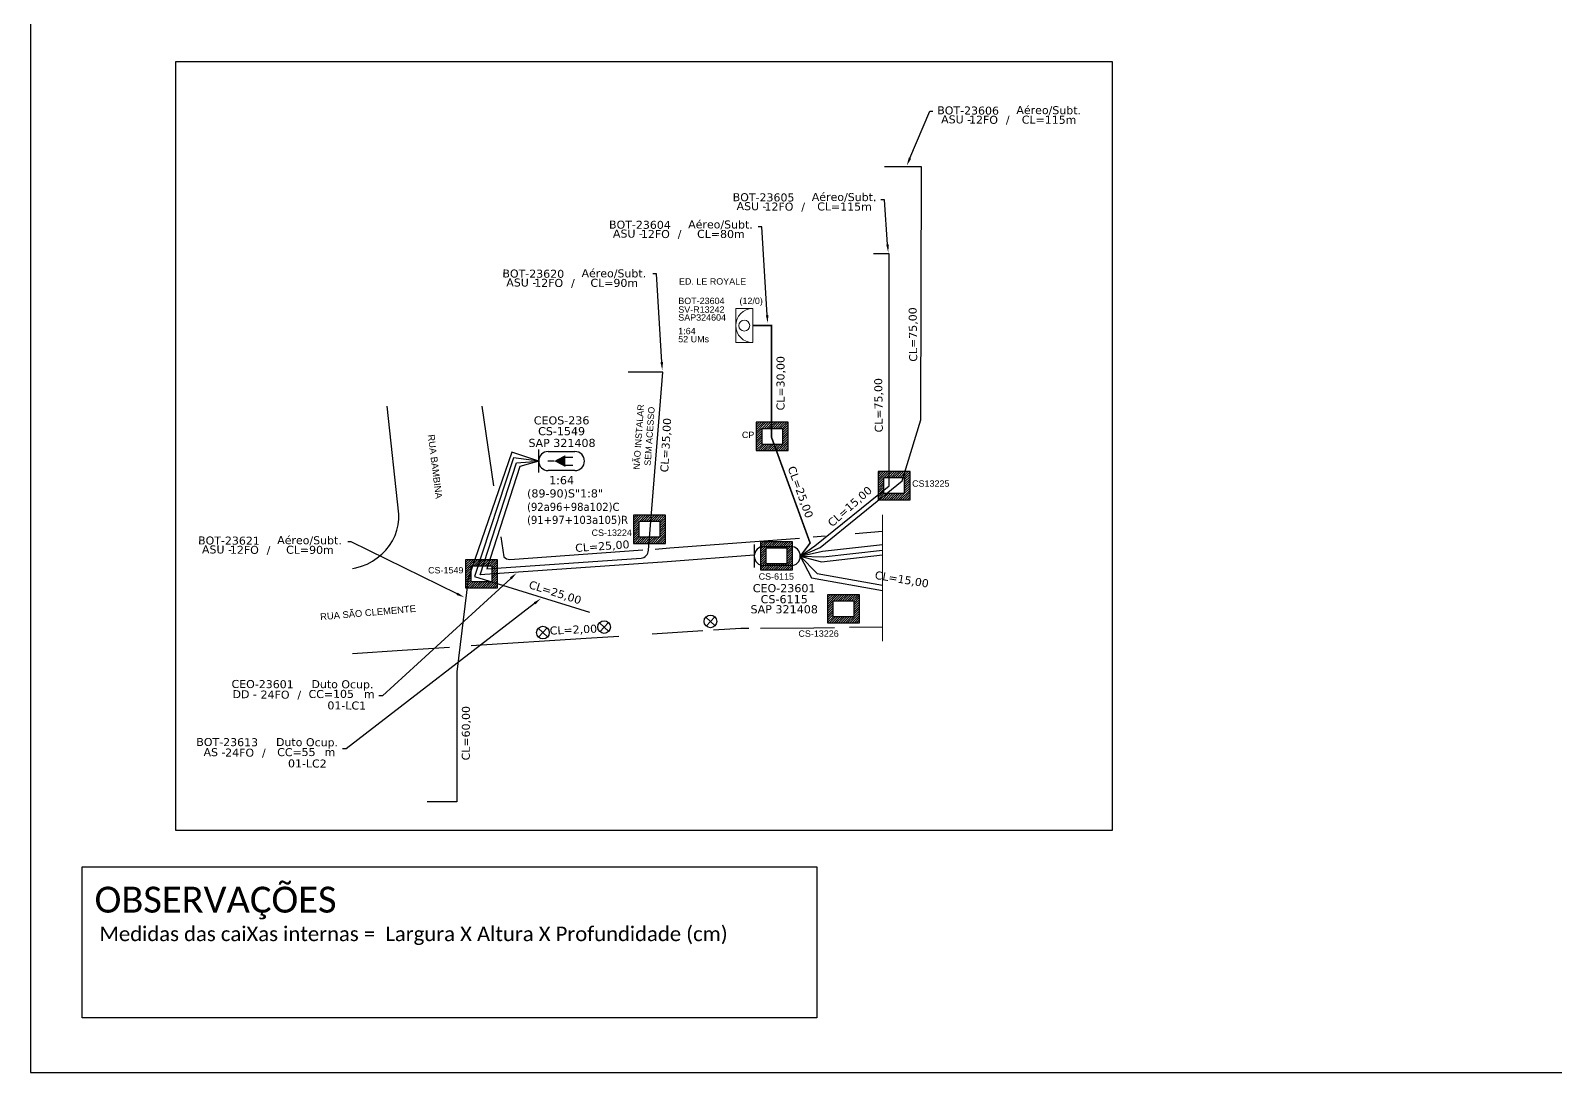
# Model space of a CAD drawing. Extents: x -89 to 749, y 705 to 1299.
# Drawn here: x -89.3 to 330, y 705 to 991.6 of the extents above; entities that cross this region are included whole.
import ezdxf
from ezdxf import colors
from ezdxf.entities.mleader import LeaderData, LeaderLine
from ezdxf.enums import TextEntityAlignment as Align
from ezdxf.math import Vec2, Vec3

# ---------------------------------------------------------------- set-up
doc = ezdxf.new("R2010")
doc.units = 0
for name, color, linetype in [('10.1-Caixas Subterrâneas', 5, 'Continuous'), ('20.4-CEOS', 1, 'Continuous'), ('20.5-CEO', 1, 'Continuous'), ('CAP a instalar', 1, 'Continuous'), ('celulas gpon', 7, 'Continuous'), ('cerco área', 2, 'Continuous'), ('label_cabos', 7, 'Continuous'), ('Legenda', 1, 'Continuous'), ('locais', 7, 'Continuous'), ('locais legendas', 7, 'Continuous'), ('QUADRA', 7, 'Continuous'), ('Segmento de Logradouro Texto', 238, 'Continuous')]:
    doc.layers.add(name, color=color, linetype=linetype)
doc.layers.add("20.0-LEGENDA DOS CDO'S", color=1, linetype='Continuous', lineweight=0)
doc.layers.add('Segmento Logradouro Texto', color=7, linetype='Continuous', lineweight=0)
doc.layers.add('EXTRA', color=50, linetype='Continuous', plot=False)
doc.styles.add('ARIAL', font='arial.ttf')
doc.styles.add('DIGICADE', font='')
doc.styles.add('siredit', font='verdana.ttf')
doc.styles.get("Standard").update_dxf_attribs({"font": 'arial.ttf'})
doc.styles.add('WMF-Calibri0', font='calibri.ttf')
doc.styles.get('DIGICADE').set_extended_font_data('Arial')
doc.linetypes.add('FENCELINE1', pattern='A,0.25,-0.1,[133,ltypeshp.shx,S=0.1,R=0,X=-0.1,Y=0],-0.1,1', length=1.45)

# ---------------------------------------------------------------- blocks, each defined once
blk = doc.blocks.new('*U98')
at = {"layer": '20.4-CEOS', "color": 7, "style": 'siredit'}
for tag, p in [('FIBRAS_SPLITTER', (0, 0)), ('FIBRAS_TOP_C', (0, -4.13)), ('RESERVA_FINAIS', (0, -5.46))]:
    blk.add_attdef(tag, p, '', height=1.01, dxfattribs=at)
for tag, p, flags in [('ID_ATIVIDADE', (0, -6.77), 3), ('FATOR', (0, -8.09), 1), ('QTDE', (0, -9.4), 1), ('FID', (0, -10.71), 1)]:
    blk.add_attdef(tag, p, '', height=1.01, dxfattribs=dict(at, flags=flags))
blk = doc.blocks.new('*X72')
at = {"color": 0, "linetype": 'Continuous'}
for p, q in [((-1.25, 0.34099), (-0.49099, 1.1)), ((-1.25, 0.517767), (-0.667767, 1.1)), ((-1.25, 0.694544), (-0.844544, 1.1)), ((-1.25, 0.87132), (-1.02132, 1.1)), ((-1.25, 1.048097), (-1.198097, 1.1)), ((-1.25, 0.164214), (-0.8035, 0.610714)), ((-1.25, -0.012563), (-0.8035, 0.433937)), ((-1.25, -0.18934), (-0.8035, 0.25716)), ((-1.25, -0.366117), (-0.8035, 0.080383)), ((-0.789214, 0.625), (-0.314214, 1.1)), ((-0.612437, 0.625), (-0.137437, 1.1)), ((-0.43566, 0.625), (0.03934, 1.1)), ((-0.258883, 0.625), (0.216117, 1.1)), ((-0.082107, 0.625), (0.392893, 1.1)), ((0.09467, 0.625), (0.56967, 1.1)), ((0.271447, 0.625), (0.746447, 1.1)), ((0.448223, 0.625), (0.923223, 1.1)), ((0.625, 0.625), (1.1, 1.1)), ((0.801777, 0.625), (1.25, 1.073223)), ((0.8035, 0.449947), (1.25, 0.896447)), ((0.8035, 0.27317), (1.25, 0.71967)), ((0.8035, 0.096393), (1.25, 0.542893)), ((0.8035, -0.080383), (1.25, 0.366117)), ((0.8035, -0.25716), (1.25, 0.18934)), ((0.8035, -0.433937), (1.25, 0.012563)), ((-1.25, -0.542893), (-0.8035, -0.096393)), ((-1.25, -0.71967), (-0.8035, -0.27317)), ((-1.25, -0.896447), (-0.8035, -0.449947)), ((-1.25, -1.073223), (-0.801777, -0.625)), ((-1.1, -1.1), (-0.625, -0.625)), ((-0.923223, -1.1), (-0.448223, -0.625)), ((-0.746447, -1.1), (-0.271447, -0.625)), ((-0.56967, -1.1), (-0.09467, -0.625)), ((-0.392893, -1.1), (0.082107, -0.625)), ((-0.216117, -1.1), (0.258883, -0.625)), ((-0.03934, -1.1), (0.43566, -0.625)), ((0.137437, -1.1), (0.612437, -0.625)), ((0.314214, -1.1), (0.789214, -0.625)), ((0.49099, -1.1), (1.25, -0.34099)), ((0.667767, -1.1), (1.25, -0.517767)), ((0.8035, -0.610714), (1.25, -0.164214)), ((0.844544, -1.1), (1.25, -0.694544)), ((1.02132, -1.1), (1.25, -0.87132)), ((1.198097, -1.1), (1.25, -1.048097))]:
    blk.add_line(p, q, dxfattribs=at)
blk = doc.blocks.new('MANHOLE_MQ')
at = {"color": 0, "linetype": 'Continuous'}
for p, q in [((0.00000623, 0.00000569), (-0.00000627, 0.00000569)), ((-0.00000627, 0.00000569), (-0.00000627, -0.00000531)), ((-0.00000404, 0.00000331), (0.00000399, 0.00000331)), ((-0.00000404, -0.00000294), (-0.00000404, 0.00000331)), ((0.00000399, 0.00000331), (0.00000399, -0.00000294)), ((0.00000623, -0.00000531), (0.00000623, 0.00000569)), ((-0.00000627, -0.00000531), (0.00000623, -0.00000531)), ((0.00000399, -0.00000294), (-0.00000404, -0.00000294)), ((0.00000399, -0.00000294), (0.00000399, -0.00000294))]:
    blk.add_line(p, q, dxfattribs=at)
at = {"color": 0, "linetype": 'Continuous', "xscale": 5e-06, "yscale": 5e-06, "zscale": 1e-05}
blk.add_blockref('*X72', (-0.00000002, 0.00000019), dxfattribs=at)
blk = doc.blocks.new('Inst CB DT OCUP CFOA-SM-DD-G-24')
at = {"layer": 'label_cabos', "color": 0, "style": 'siredit'}
for tag, flags, p in [('ID_ATIVIDADE', 3, (1.31, 2.67)), ('FATOR', 1, (11.56, 2.55))]:
    blk.add_attdef(tag, text='', height=1, rotation=359.69, dxfattribs=dict(at, flags=flags)).set_placement(p, align=Align.MIDDLE_CENTER)
for tag, p in [('TIPO_CABO', (1.11, 0)), ('DESTINO_CABO', (3.13, 1.26)), ('CABO', (4.69, -0.05)), ('/', (7.71, -0.05)), ('LANCE', (10.41, 0.02)), ('TIPO_CABO', (13.11, 1.24)), ('UND', (16.46, 0)), ('FID', (13.65, -1.41))]:
    blk.add_attdef(tag, text='', height=1, rotation=359.69, dxfattribs=at).set_placement(p, align=Align.MIDDLE_CENTER)
blk.add_attdef('QTDE', (11.93, -0.45), '', height=1, rotation=359.69, dxfattribs=at)
blk = doc.blocks.new('LEGENDA DOS CABOS')
at = {"layer": 'EXTRA', "color": 0, "style": 'siredit'}
for tag, p in [('ID', (4.6, 0.97)), ('XX', (9.03, 0.97))]:
    blk.add_attdef(tag, text='', height=0.48, rotation=359.69, dxfattribs=at).set_placement(p, align=Align.MIDDLE_CENTER)
at = {"layer": 'Legenda', "color": 0, "style": 'siredit'}
for tag, p in [('TIPO_CABO', (1.31, 0)), ('CABO', (4.69, -0.05)), ('/', (6.81, -0.05)), ('METROS', (10.03, -0.05))]:
    blk.add_attdef(tag, text='', height=0.8, rotation=359.69, dxfattribs=at).set_placement(p, align=Align.MIDDLE_CENTER)
blk = doc.blocks.new('Inst CB DT OCUP CFOA-SM-AS-80-TS-24')
at = {"layer": 'label_cabos', "color": 0, "style": 'siredit'}
for tag, flags, p in [('ID_ATIVIDADE', 3, (1.31, 2.67)), ('FATOR', 1, (11.56, 2.55))]:
    blk.add_attdef(tag, text='', height=1, rotation=359.69, dxfattribs=dict(at, flags=flags)).set_placement(p, align=Align.MIDDLE_CENTER)
for tag, p in [('TIPO_CABO', (1.76, 0)), ('DESTINO_CABO', (3.13, 1.26)), ('CABO', (4.69, -0.05)), ('/', (7.71, -0.05)), ('LANCE', (10.91, 0)), ('TIPO_CABO', (13.11, 1.24)), ('UND', (15.96, 0)), ('FID', (13.15, -1.41))]:
    blk.add_attdef(tag, text='', height=1, rotation=359.69, dxfattribs=at).set_placement(p, align=Align.MIDDLE_CENTER)
blk.add_attdef('QTDE', (12.43, -0.47), '', height=1, rotation=359.69, dxfattribs=at)

msp = doc.modelspace()

# ---------------------------------------------------------------- linework, layer by layer
for points in [[(-89.32, 705.02), (749.25, 705.02), (749.25, 1299.02), (-89.32, 1299.02), (-89.32, 705.02)], [(-0.79, 843.61), (0.13, 843.79), (1.71, 844.26), (3.24, 844.88), (4.69, 845.65), (6.04, 846.55), (7.29, 847.58), (8.41, 848.71), (9.39, 849.96), (10.23, 851.28), (10.92, 852.69), (11.44, 854.17), (11.8, 855.67), (11.97, 857.19), (11.99, 858.55), (8.7, 888.25)]]:
    msp.add_lwpolyline(points)
msp.add_lwpolyline([(208.19, 982.97), (-49.46, 982.97), (-49.46, 771.69), (208.19, 771.69)], close=True)
at = {"color": 7}
msp.add_lwpolyline([(-75.11, 761.62), (126.88, 761.62), (126.88, 720.05), (-75.11, 720.05)], close=True, dxfattribs=at)
at = {"layer": "20.0-LEGENDA DOS CDO'S", "lineweight": 0}
msp.add_lwpolyline([(104.58, 905.78), (104.58, 915.13), (109.25, 915.13), (109.26, 905.78)], close=True, dxfattribs=at)
msp.add_circle((106.92, 910.45), 1.5, dxfattribs=at)
msp.add_arc((109.25, 910.45), 4.68, 90.0276, 270.0276, dxfattribs=at)
at = {"layer": '20.4-CEOS', "color": 7}
for p, q in [((53.02, 875.82), (60.38, 875.82)), ((60.38, 870.58), (53.02, 870.58))]:
    msp.add_line(p, q, dxfattribs=at)
for points in [[(50.4, 870.04), (50.4, 876.36)], [(54.67, 873.2), (52.9, 873.2)], [(57.57, 874.24), (59.81, 874.24)], [(57.57, 872.06), (59.81, 872.06)]]:
    msp.add_lwpolyline(points, dxfattribs=at)
msp.add_lwpolyline([(54.67, 873.2, 0, 3.24, 0), (57.71, 873.2, 3.24, 3.24, 0)], format="xyseb", dxfattribs=at)
for centre, start, end in [((53.02, 873.2), 90, 270), ((60.38, 873.2), 270, 90)]:
    msp.add_arc(centre, 2.62, start, end, dxfattribs=at)
at = {"layer": '20.5-CEO', "color": 5}
for p, q in [((112.32, 849.69), (119.71, 849.69)), ((119.71, 844.43), (112.32, 844.43))]:
    msp.add_line(p, q, dxfattribs=at)
msp.add_lwpolyline([(109.69, 850.23), (109.69, 843.88)], dxfattribs=at)
for centre, start, end in [((112.32, 847.06), 90, 270), ((119.71, 847.06), 270, 90)]:
    msp.add_arc(centre, 2.63, start, end, dxfattribs=at)
at = {"layer": 'CAP a instalar', "color": 8, "linetype": 'FENCELINE1', "ltscale": 5}
for points in [[(122.34, 847.06), (127.81, 849.46), (150.35, 867.79), (155.46, 884.55), (155.64, 954.11), (145.51, 954.11)], [(122.34, 847.06), (126.29, 849.92), (146.73, 866.41), (146.73, 930.17), (142.42, 930.17)], [(50.4, 873.2), (43.01, 875.63), (30.99, 840.81), (27.88, 815.24), (27.92, 779.48), (19.73, 779.48)], [(122.34, 847.06), (128.48, 848.43), (144.92, 850.21)], [(122.34, 847.06), (128.61, 846.86), (144.92, 848.69)], [(122.34, 847.06), (128.18, 845.49), (144.92, 847.39)], [(122.34, 847.06), (126.99, 842.3), (144.92, 839.1)], [(122.34, 847.06), (125.4, 841.04), (144.92, 837.56)]]:
    msp.add_lwpolyline(points, dxfattribs=at)
at = {"layer": 'CAP a instalar', "linetype": 'FENCELINE1', "ltscale": 5, "const_width": 0.44}
for points in [[(109.25, 910.45), (114.38, 910.45), (114.39, 879.82), (125.04, 850.64), (125.04, 850.64), (122.34, 847.06)], [(79.54, 829.97), (79.54, 829.97)]]:
    msp.add_lwpolyline(points, dxfattribs=at)
at = {"layer": 'CAP a instalar', "color": 8, "linetype": 'FENCELINE1', "ltscale": 5}
msp.add_lwpolyline([(50.4, 873.2), (45.24, 871.67), (36.12, 843.51), (36.12, 843.51, 0.019305), (36.12, 843.51), (78.54, 846.49, 0.393281), (80.58, 848.68), (84.51, 897.6), (74.97, 897.6)], format="xyb", dxfattribs=at)
at = {"layer": 'CAP a instalar', "color": 7, "linetype": 'FENCELINE1', "ltscale": 5}
for points in [[(50.4, 873.2), (43.5, 874.06), (32.75, 841.46), (64.41, 831.67)], [(109.68, 847.28), (85.76, 845.44), (34.3, 841.94), (44.27, 872.75), (50.4, 873.2)]]:
    msp.add_lwpolyline(points, dxfattribs=at)
at = {"layer": 'cerco área', "lineweight": 0}
msp.add_lwpolyline([(144.92, 823.67), (144.92, 858.41)], dxfattribs=at)
at = {"layer": 'locais', "color": 1}
for p, q in [((96.37, 830.27), (98.92, 827.89)), ((98.83, 830.36), (96.45, 827.81)), ((50.28, 827.21), (52.83, 824.83)), ((52.75, 827.29), (50.36, 824.75)), ((67.13, 828.72), (69.68, 826.34)), ((69.59, 828.8), (67.21, 826.26))]:
    msp.add_line(p, q, dxfattribs=at)
for centre in [(97.64, 829.08), (51.56, 826.02), (68.4, 827.53)]:
    msp.add_circle(centre, 1.74, dxfattribs=at)
at = {"layer": 'QUADRA', "color": 4}
for points in [[(-0.79, 843.61), (0.13, 843.79), (1.71, 844.26), (3.24, 844.88), (4.69, 845.65), (6.04, 846.55), (7.29, 847.58), (8.41, 848.71), (9.39, 849.96), (10.23, 851.28), (10.92, 852.69), (11.44, 854.17), (11.8, 855.67), (11.97, 857.19), (11.99, 858.55), (8.7, 888.25)], [(34.73, 888.25), (37.95, 866.42)], [(40.02, 852.35), (40.84, 846.86), (41.51, 846.27), (42.5, 846.08), (79.02, 848.74)], [(82.47, 848.98), (86.43, 849.31), (122.08, 852.01)], [(125.84, 852.31), (129.18, 852.6)], [(137.43, 853.27), (144.92, 853.87)], [(95.52, 826.46), (81.57, 825.56)], [(108.17, 827.14), (106, 827.15), (98.44, 826.65)], [(126.02, 827.26), (111.39, 827.17)], [(131.72, 827.34), (126.02, 827.26)], [(144.92, 827.53), (135.89, 827.4)], [(25.86, 821.96), (12.91, 821.11), (-0.79, 820.17)], [(72.42, 824.98), (63.43, 824.41), (31.88, 822.35)]]:
    msp.add_lwpolyline(points, dxfattribs=at)

# ---------------------------------------------------------------- block references
at = {"color": 0, "lineweight": 0}
ref = msp.add_blockref('Inst CB DT OCUP CFOA-SM-DD-G-24', (-32.39, 809.08), dxfattribs=dict(at, xscale=2.2, yscale=2.2, zscale=2.2))
ref.add_attrib('DESTINO_CABO', 'CEO-23601', dxfattribs={"layer": 'label_cabos', "color": 0, "height": 2.2, "rotation": 359.69, "style": 'siredit'}).set_placement((-25.5, 811.85), align=Align.MIDDLE_CENTER)
ref.add_attrib('TIPO_CABO', 'Duto Ocup.', dxfattribs={"layer": 'label_cabos', "color": 0, "height": 2.2, "rotation": 359.69, "style": 'siredit'}).set_placement((-3.55, 811.81), align=Align.MIDDLE_CENTER)
ref.add_attrib('/', '/', dxfattribs={"layer": 'label_cabos', "color": 0, "height": 2.2, "rotation": 359.69, "style": 'siredit'}).set_placement((-15.42, 808.96), align=Align.MIDDLE_CENTER)
ref.add_attrib('FID', '01-LC1', dxfattribs={"layer": 'label_cabos', "color": 0, "height": 2.2, "rotation": 359.69, "style": 'siredit'}).set_placement((-2.37, 805.97), align=Align.MIDDLE_CENTER)
ref.add_attrib('LANCE', 'CC=', dxfattribs={"layer": 'label_cabos', "color": 0, "height": 2.2, "rotation": 359.69, "style": 'siredit'}).set_placement((-9.49, 809.12), align=Align.MIDDLE_CENTER)
ref.add_attrib('UND', 'm', dxfattribs={"layer": 'label_cabos', "color": 0, "height": 2.2, "rotation": 359.69, "style": 'siredit'}).set_placement((3.83, 809.08), align=Align.MIDDLE_CENTER)
ref.add_attrib('CABO', '24FO', dxfattribs={"layer": 'label_cabos', "color": 0, "height": 2.2, "rotation": 359.69, "style": 'siredit'}).set_placement((-22.08, 808.96), align=Align.MIDDLE_CENTER)
ref.add_attrib('TIPO_CABO', 'DD - ', dxfattribs={"layer": 'label_cabos', "color": 0, "height": 2.2, "rotation": 359.69, "style": 'siredit'}).set_placement((-29.94, 809.07), align=Align.MIDDLE_CENTER)
ref.add_attrib('QTDE', '105', (-6.15, 808.08), dxfattribs={"layer": 'label_cabos', "color": 0, "height": 2.2, "rotation": 359.69, "style": 'siredit'})
at = {"layer": '10.1-Caixas Subterrâneas', "color": 30, "xscale": 703532.6194845481, "yscale": 703532.6194845481, "zscale": 703532.6194845481}
for p, rotation in [((114.61, 880.12), 180.0000000000627), ((148.09, 866.56), 180.0000000000627), ((80.84, 854.55), 180.0000000000628), ((115.77, 847.25), 180.0000000000628), ((34.68, 842.33), 180.0000000000629), ((134.22, 832.7), 180.0000000000626)]:
    msp.add_blockref('MANHOLE_MQ', p, dxfattribs=dict(at, rotation=rotation))
at = {"layer": '20.4-CEOS', "color": 0, "lineweight": 0}
ref = msp.add_blockref('*U98', (47.21, 863.19), dxfattribs=dict(at, xscale=2.2, yscale=2.2, zscale=2.2))
ref.add_attrib('FIBRAS_SPLITTER', '(89-90)S"1:8"', (47.21, 863.19), dxfattribs={"color": 7, "height": 2.2213, "style": 'siredit'})
ref.add_attrib('FIBRAS_TOP_C', '(92a96+98a102)C', (47.21, 859.5), dxfattribs={"color": 7, "height": 2.2213, "style": 'siredit', "width": 0.9})
ref.add_attrib('RESERVA_FINAIS', '(91+97+103a105)R', (47.21, 855.92), dxfattribs={"color": 7, "height": 2.2213, "style": 'siredit', "width": 0.9})
at = {"layer": 'label_cabos', "color": 0, "lineweight": 0}
ref = msp.add_blockref('LEGENDA DOS CABOS', (159.14, 966.03), dxfattribs=dict(at, xscale=2.2, yscale=2.2, zscale=2.2))
ref.add_attrib('ID', 'BOT-23606', dxfattribs={"color": 0, "height": 2.2, "rotation": 359.69, "style": 'siredit'}).set_placement((168.47, 969.61), align=Align.MIDDLE_CENTER)
ref.add_attrib('CABO', '12FO', dxfattribs={"color": 0, "height": 2.2, "rotation": 359.69, "style": 'siredit'}).set_placement((172.7, 967.07), align=Align.MIDDLE_CENTER)
ref.add_attrib('METROS', 'CL=115m', dxfattribs={"color": 0, "height": 2.2, "rotation": 359.69, "style": 'siredit'}).set_placement((190.73, 967.07), align=Align.MIDDLE_CENTER)
ref.add_attrib('XX', 'Aéreo/Subt.', dxfattribs={"color": 0, "height": 2.2, "rotation": 359.69, "style": 'siredit'}).set_placement((190.62, 969.71), align=Align.MIDDLE_CENTER)
ref.add_attrib('/', '/', dxfattribs={"color": 0, "height": 2.2, "rotation": 359.69, "style": 'siredit'}).set_placement((179.36, 967.07), align=Align.MIDDLE_CENTER)
ref.add_attrib('TIPO_CABO', 'ASU -', dxfattribs={"color": 0, "height": 2.2, "rotation": 359.69, "style": 'siredit'}).set_placement((165.17, 967.17), align=Align.MIDDLE_CENTER)
ref = msp.add_blockref('LEGENDA DOS CABOS', (102.9, 942.14), dxfattribs=dict(at, xscale=2.2, yscale=2.2, zscale=2.2))
ref.add_attrib('ID', 'BOT-23605', dxfattribs={"color": 0, "height": 2.2, "rotation": 359.69, "style": 'siredit'}).set_placement((112.23, 945.73), align=Align.MIDDLE_CENTER)
ref.add_attrib('CABO', '12FO', dxfattribs={"color": 0, "height": 2.2, "rotation": 359.69, "style": 'siredit'}).set_placement((116.46, 943.19), align=Align.MIDDLE_CENTER)
ref.add_attrib('METROS', 'CL=115m', dxfattribs={"color": 0, "height": 2.2, "rotation": 359.69, "style": 'siredit'}).set_placement((134.49, 943.19), align=Align.MIDDLE_CENTER)
ref.add_attrib('XX', 'Aéreo/Subt.', dxfattribs={"color": 0, "height": 2.2, "rotation": 359.69, "style": 'siredit'}).set_placement((134.38, 945.82), align=Align.MIDDLE_CENTER)
ref.add_attrib('/', '/', dxfattribs={"color": 0, "height": 2.2, "rotation": 359.69, "style": 'siredit'}).set_placement((123.12, 943.19), align=Align.MIDDLE_CENTER)
ref.add_attrib('TIPO_CABO', 'ASU -', dxfattribs={"color": 0, "height": 2.2, "rotation": 359.69, "style": 'siredit'}).set_placement((108.93, 943.29), align=Align.MIDDLE_CENTER)
ref = msp.add_blockref('LEGENDA DOS CABOS', (68.92, 934.6), dxfattribs=dict(at, xscale=2.2, yscale=2.2, zscale=2.2))
ref.add_attrib('ID', 'BOT-23604', dxfattribs={"color": 0, "height": 2.2, "rotation": 359.69, "style": 'siredit'}).set_placement((78.24, 938.19), align=Align.MIDDLE_CENTER)
ref.add_attrib('CABO', '12FO', dxfattribs={"color": 0, "height": 2.2, "rotation": 359.69, "style": 'siredit'}).set_placement((82.48, 935.65), align=Align.MIDDLE_CENTER)
ref.add_attrib('METROS', 'CL=80m', dxfattribs={"color": 0, "height": 2.2, "rotation": 359.69, "style": 'siredit'}).set_placement((100.5, 935.65), align=Align.MIDDLE_CENTER)
ref.add_attrib('XX', 'Aéreo/Subt.', dxfattribs={"color": 0, "height": 2.2, "rotation": 359.69, "style": 'siredit'}).set_placement((100.39, 938.28), align=Align.MIDDLE_CENTER)
ref.add_attrib('/', '/', dxfattribs={"color": 0, "height": 2.2, "rotation": 359.69, "style": 'siredit'}).set_placement((89.14, 935.65), align=Align.MIDDLE_CENTER)
ref.add_attrib('TIPO_CABO', 'ASU -', dxfattribs={"color": 0, "height": 2.2, "rotation": 359.69, "style": 'siredit'}).set_placement((74.94, 935.75), align=Align.MIDDLE_CENTER)
ref = msp.add_blockref('LEGENDA DOS CABOS', (39.59, 921.15), dxfattribs=dict(at, xscale=2.2, yscale=2.2, zscale=2.2))
ref.add_attrib('ID', 'BOT-23620', dxfattribs={"color": 0, "height": 2.2, "rotation": 359.69, "style": 'siredit'}).set_placement((48.92, 924.74), align=Align.MIDDLE_CENTER)
ref.add_attrib('CABO', '12FO', dxfattribs={"color": 0, "height": 2.2, "rotation": 359.69, "style": 'siredit'}).set_placement((53.15, 922.2), align=Align.MIDDLE_CENTER)
ref.add_attrib('METROS', 'CL=90m', dxfattribs={"color": 0, "height": 2.2, "rotation": 359.69, "style": 'siredit'}).set_placement((71.18, 922.2), align=Align.MIDDLE_CENTER)
ref.add_attrib('XX', 'Aéreo/Subt.', dxfattribs={"color": 0, "height": 2.2, "rotation": 359.69, "style": 'siredit'}).set_placement((71.07, 924.83), align=Align.MIDDLE_CENTER)
ref.add_attrib('/', '/', dxfattribs={"color": 0, "height": 2.2, "rotation": 359.69, "style": 'siredit'}).set_placement((59.82, 922.2), align=Align.MIDDLE_CENTER)
ref.add_attrib('TIPO_CABO', 'ASU -', dxfattribs={"color": 0, "height": 2.2, "rotation": 359.69, "style": 'siredit'}).set_placement((45.62, 922.3), align=Align.MIDDLE_CENTER)
ref = msp.add_blockref('LEGENDA DOS CABOS', (-44.08, 847.74), dxfattribs=dict(at, xscale=2.2, yscale=2.2, zscale=2.2))
ref.add_attrib('ID', 'BOT-23621', dxfattribs={"color": 0, "height": 2.2, "rotation": 359.69, "style": 'siredit'}).set_placement((-34.75, 851.32), align=Align.MIDDLE_CENTER)
ref.add_attrib('CABO', '12FO', dxfattribs={"color": 0, "height": 2.2, "rotation": 359.69, "style": 'siredit'}).set_placement((-30.52, 848.78), align=Align.MIDDLE_CENTER)
ref.add_attrib('METROS', 'CL=90m', dxfattribs={"color": 0, "height": 2.2, "rotation": 359.69, "style": 'siredit'}).set_placement((-12.49, 848.78), align=Align.MIDDLE_CENTER)
ref.add_attrib('XX', 'Aéreo/Subt.', dxfattribs={"color": 0, "height": 2.2, "rotation": 359.69, "style": 'siredit'}).set_placement((-12.6, 851.42), align=Align.MIDDLE_CENTER)
ref.add_attrib('/', '/', dxfattribs={"color": 0, "height": 2.2, "rotation": 359.69, "style": 'siredit'}).set_placement((-23.86, 848.78), align=Align.MIDDLE_CENTER)
ref.add_attrib('TIPO_CABO', 'ASU -', dxfattribs={"color": 0, "height": 2.2, "rotation": 359.69, "style": 'siredit'}).set_placement((-38.05, 848.88), align=Align.MIDDLE_CENTER)
ref = msp.add_blockref('Inst CB DT OCUP CFOA-SM-AS-80-TS-24', (-42.12, 793.13), dxfattribs=dict(at, xscale=2.2, yscale=2.2, zscale=2.2))
ref.add_attrib('DESTINO_CABO', 'BOT-23613', dxfattribs={"color": 0, "height": 2.2, "rotation": 359.69, "style": 'siredit'}).set_placement((-35.24, 795.9), align=Align.MIDDLE_CENTER)
ref.add_attrib('CABO', '24FO', dxfattribs={"color": 0, "height": 2.2, "rotation": 359.69, "style": 'siredit'}).set_placement((-31.82, 793.01), align=Align.MIDDLE_CENTER)
ref.add_attrib('TIPO_CABO', 'Duto Ocup.', dxfattribs={"color": 0, "height": 2.2, "rotation": 359.69, "style": 'siredit'}).set_placement((-13.29, 795.87), align=Align.MIDDLE_CENTER)
ref.add_attrib('/', '/', dxfattribs={"color": 0, "height": 2.2, "rotation": 359.69, "style": 'siredit'}).set_placement((-25.15, 793.01), align=Align.MIDDLE_CENTER)
ref.add_attrib('TIPO_CABO', 'AS - ', dxfattribs={"color": 0, "height": 2.2, "rotation": 359.69, "style": 'siredit'}).set_placement((-38.25, 793.12), align=Align.MIDDLE_CENTER)
ref.add_attrib('FID', '01-LC2', dxfattribs={"color": 0, "height": 2.2, "rotation": 359.69, "style": 'siredit'}).set_placement((-13.2, 790.02), align=Align.MIDDLE_CENTER)
ref.add_attrib('LANCE', 'CC=', dxfattribs={"color": 0, "height": 2.2, "rotation": 359.69, "style": 'siredit'}).set_placement((-18.12, 793.13), align=Align.MIDDLE_CENTER)
ref.add_attrib('QTDE', '55', (-14.78, 792.08), dxfattribs={"color": 0, "height": 2.2, "rotation": 359.69, "style": 'siredit'})
ref.add_attrib('UND', 'm', dxfattribs={"color": 0, "height": 2.2, "rotation": 359.69, "style": 'siredit'}).set_placement((-7, 793.13), align=Align.MIDDLE_CENTER)

# ---------------------------------------------------------------- texts
at = {"color": 7, "style": 'WMF-Calibri0'}
msp.add_text('OBSERVAÇÕES', height=7.1308, dxfattribs=at).set_placement((-71.7, 749))
at = {"color": 7, "insert": (-70.34, 745.16), "char_height": 4, "width": 658.8434, "attachment_point": 1, "style": 'WMF-Calibri0'}
msp.add_mtext('Medidas das caiXas internas =  Largura X Altura X Profundidade (cm)', dxfattribs=at)
at = {"layer": '10.1-Caixas Subterrâneas', "color": 30, "style": 'ARIAL'}
for s, p in [('CP', (106.28, 879.52)), ('CS13225', (153.08, 866.13)), ('CS-13224', (64.95, 852.61)), ('CS-1549', (20, 842.29)), ('CS-6115', (110.88, 840.57)), ('CS-13226', (121.82, 824.86))]:
    msp.add_text(s, height=1.76, dxfattribs=at).set_placement(p)
at = {"layer": "20.0-LEGENDA DOS CDO'S", "lineweight": 0, "style": 'ARIAL'}
for s, p in [('SV-R13242', (88.79, 913.98)), ('BOT-23604', (88.79, 916.37)), ('SAP324604', (88.78, 911.81)), ('1:64', (88.77, 908.08)), ('52 UMs', (88.77, 905.85))]:
    msp.add_text(s, height=1.76, rotation=359.9724, dxfattribs=at).set_placement(p)
msp.add_text('         (12/0)', height=1.76, rotation=359.9724, dxfattribs=at).set_placement((105.75, 916.37), align=Align.CENTER)
at = {"layer": '20.4-CEOS', "color": 7, "lineweight": 0, "style": 'siredit'}
for s, p in [('CEOS-236', (56.7, 885.5)), ('CS-1549', (56.7, 882.53)), ('SAP 321408', (56.82, 879.3)), ('1:64', (56.7, 869.05))]:
    msp.add_text(s, height=2.221, dxfattribs=at).set_placement(p, align=Align.TOP_CENTER)
at = {"layer": '20.5-CEO', "color": 5, "style": 'siredit'}
for s, height, p in [('CEO-23601', 2.221, (117.89, 839.34)), ('CS-6115', 2.23, (117.91, 836.32)), ('SAP 321408', 2.23, (117.91, 833.55))]:
    msp.add_text(s, height=height, dxfattribs=at).set_placement(p, align=Align.TOP_CENTER)
at = {"layer": 'celulas gpon', "style": 'siredit'}
for s, rotation, p in [('CL=75,00', 90.6828, (154.48, 900.54)), ('CL=30,00', 90, (117.99, 887.12)), ('CL=75,00', 90.6828, (145.02, 881.08)), ('CL=35,00', 86.7509, (86, 870.05)), ('CL=25,00', 289.9188, (118.83, 871.33)), ('CL=15,00', 41.3861, (131.06, 854.95)), ('CL=25,00', 4.0799, (60.52, 848.18)), ('CL=15,00', 350.5941, (142.7, 840.82)), ('CL=25,00', 342.2558, (47.49, 838.31)), ('CL=2,00', 2.5449, (53.48, 825.45)), ('CL=60,00', 89.8497, (31.45, 790.87))]:
    msp.add_text(s, height=2.2, rotation=rotation, dxfattribs=at).set_placement(p)
at = {"layer": 'locais legendas', "color": 8}
for s, p in [('NÃO INSTALAR', (78.12, 870.77)), ('SEM ACESSO', (81.18, 871.86))]:
    msp.add_text(s, height=1.76, rotation=85.9817, dxfattribs=at).set_placement(p)
at = {"layer": 'Segmento de Logradouro Texto', "color": 3, "linetype": 'Continuous', "insert": (88.98, 923.49), "char_height": 1.76, "width": 37.2887, "attachment_point": 1, "style": 'DIGICADE'}
msp.add_mtext('ED. LE ROYALE', dxfattribs=at)
at = {"layer": 'Segmento Logradouro Texto', "color": 5, "linetype": 'Continuous', "char_height": 1.848, "attachment_point": 1, "style": 'DIGICADE'}
for s, insert, width, rotation in [('\\o\\l\\fArial|b0|i0|c0|p34;\\T1.0000000000;\\W1.0000000000;RUA BAMBINA', (21.72, 880.63), 23.1794, 277.2099), ('\\o\\l\\fArial|b0|i0|c0|p34;\\T1.0000000000;\\W1.0000000000;RUA SÃO CLEMENTE', (-9.76, 831.27), 27.9602, 5.0179)]:
    msp.add_mtext(s, dxfattribs=dict(at, insert=insert, width=width, rotation=rotation))

# ---------------------------------------------------------------- leaders
at = {"layer": "20.0-LEGENDA DOS CDO'S", "color": 7, "lineweight": 0}
ml = msp.add_multileader_mtext('Standard', dxfattribs=at)
ml.set_content('\\P', color=7)
ml.set_leader_properties()
ml.build(insert=Vec2(0, 0))
ml.multileader.update_dxf_attribs({"text_right_attachment_type": 6, "dogleg_length": 0.792, "arrow_head_size": 2.2})
ctx = ml.context
ctx.base_point, ctx.char_height, ctx.arrow_head_size, ctx.landing_gap_size, ctx.plane_origin, ctx.plane_x_axis = Vec3(167.56, 967.66), 0.396, 2.2, 0.198, Vec3(1294685.05, -21373271.53), Vec3(-1, 0)
ctx.right_attachment = 6
notes = []
notes.append((ctx, [(0, (1, 1, 0), (157.96, 969.4), (1, 0), 0.792, [(0, [(151.62, 954.47)], 0, [])])]))
ctx.mtext.insert = Vec3(158.95, 969.6)
ml = msp.add_multileader_mtext('Standard', dxfattribs=at)
ml.set_content('\\P', color=7)
ml.set_leader_properties()
ml.build(insert=Vec2(0, 0))
ml.multileader.update_dxf_attribs({"text_right_attachment_type": 6, "dogleg_length": 0.792, "arrow_head_size": 2.2})
ctx = ml.context
ctx.base_point, ctx.char_height, ctx.arrow_head_size, ctx.landing_gap_size, ctx.plane_origin = Vec3(135.3, 953.34), 0.396, 2.2, 0.198, Vec3(-1294381.65, -21373295.92)
ctx.right_attachment, ctx.text_align_type = 6, 2
notes.append((ctx, [(0, (1, 1, 0), (145.44, 945.01), (-1, 0), 0.792, [(0, [(146.49, 930.54)], 0, [])])]))
ctx.mtext.insert, ctx.mtext.alignment = Vec3(144.45, 945.48), 3
ml = msp.add_multileader_mtext('Standard', dxfattribs=at)
ml.set_content('\\P', color=7)
ml.set_leader_properties()
ml.build(insert=Vec2(0, 0))
ml.multileader.update_dxf_attribs({"text_right_attachment_type": 6, "dogleg_length": 0.792, "arrow_head_size": 2.2})
ctx = ml.context
ctx.base_point, ctx.char_height, ctx.arrow_head_size, ctx.landing_gap_size, ctx.plane_origin = Vec3(102.16, 935.86), 0.396, 2.2, 0.198, Vec3(-1294415.33, -21373303.33)
ctx.right_attachment, ctx.text_align_type = 6, 2
notes.append((ctx, [(0, (1, 1, 0), (111.76, 937.6), (-1, 0), 0.792, [(0, [(113.35, 911.14)], 0, [])])]))
ctx.mtext.insert, ctx.mtext.alignment = Vec3(110.77, 938.08), 3
ml = msp.add_multileader_mtext('Standard', dxfattribs=at)
ml.set_content('\\P', color=7)
ml.set_leader_properties()
ml.build(insert=Vec2(0, 0))
ml.multileader.update_dxf_attribs({"text_right_attachment_type": 6, "dogleg_length": 0.792, "arrow_head_size": 2.2})
ctx = ml.context
ctx.base_point, ctx.char_height, ctx.arrow_head_size, ctx.landing_gap_size, ctx.plane_origin = Vec3(73.18, 922.92), 0.396, 2.2, 0.198, Vec3(-1294444.31, -21373316.27)
ctx.right_attachment, ctx.text_align_type = 6, 2
notes.append((ctx, [(0, (1, 1, 0), (82.78, 924.66), (-1, 0), 0.792, [(0, [(84.37, 898.19)], 0, [])])]))
ctx.mtext.insert, ctx.mtext.alignment = Vec3(81.79, 925.13), 3
ml = msp.add_multileader_mtext('Standard', dxfattribs=at)
ml.set_content('\\P', color=7)
ml.set_leader_properties()
ml.build(insert=Vec2(0, 0))
ml.multileader.update_dxf_attribs({"text_right_attachment_type": 6, "dogleg_length": 0.792, "arrow_head_size": 2.2})
ctx = ml.context
ctx.base_point, ctx.char_height, ctx.arrow_head_size, ctx.landing_gap_size, ctx.plane_origin = Vec3(-7.26, 862.25), 0.396, 2.2, 0.198, Vec3(-1294528.21, -21373389.93)
ctx.right_attachment, ctx.text_align_type = 6, 2
notes.append((ctx, [(0, (1, 1, 0), (-1.12, 851), (-1, 0), 0.792, [(0, [(29.96, 835.71)], 0, [])])]))
ctx.mtext.insert, ctx.mtext.alignment = Vec3(-2.11, 851.48), 3
ml = msp.add_multileader_mtext('Standard', dxfattribs=at)
ml.set_content('\\P', color=7)
ml.set_leader_properties()
ml.build(insert=Vec2(0, 0))
ml.multileader.update_dxf_attribs({"text_right_attachment_type": 6, "dogleg_length": 0.792, "arrow_head_size": 2.2})
ctx = ml.context
ctx.base_point, ctx.char_height, ctx.arrow_head_size, ctx.landing_gap_size, ctx.plane_origin = Vec3(17.9, 810.29), 0.396, 2.2, 0.198, Vec3(-1294519.66, -21373432.35)
ctx.right_attachment, ctx.text_align_type = 6, 2
notes.append((ctx, [(0, (1, 1, 0), (7.43, 808.58), (-1, 0), 0.792, [(0, [(44.34, 842.41)], 0, [])])]))
ctx.mtext.insert, ctx.mtext.alignment = Vec3(6.44, 809.06), 3
ml = msp.add_multileader_mtext('Standard', dxfattribs=at)
ml.set_content('\\P', color=7)
ml.set_leader_properties()
ml.build(insert=Vec2(0, 0))
ml.multileader.update_dxf_attribs({"text_right_attachment_type": 6, "dogleg_length": 0.792, "arrow_head_size": 2.2})
ctx = ml.context
ctx.base_point, ctx.char_height, ctx.arrow_head_size, ctx.landing_gap_size, ctx.plane_origin = Vec3(4.05, 798.27), 0.396, 2.2, 0.198, Vec3(-1294529.63, -21373446.86)
ctx.right_attachment, ctx.text_align_type = 6, 2
notes.append((ctx, [(0, (1, 1, 0), (-2.54, 794.07), (-1, 0), 0.792, [(0, [(51.02, 835.4)], 0, [])])]))
ctx.mtext.insert, ctx.mtext.alignment = Vec3(-3.53, 794.54), 3
for ctx, leaders in notes:
    for number, flags, end, landing, length, lines in leaders:
        leader = LeaderData()
        leader.index, (leader.has_last_leader_line, leader.has_dogleg_vector, leader.attachment_direction) = number, flags
        leader.last_leader_point, leader.dogleg_vector, leader.dogleg_length = Vec3(end), Vec3(landing), length
        for number, points, colour, breaks in lines:
            line = LeaderLine()
            line.index, line.vertices, line.color, line.breaks = number, Vec3.list(points), colors.encode_raw_color(colour), breaks
            leader.lines.append(line)
        ctx.leaders.append(leader)

doc.saveas('drawing.dxf')
